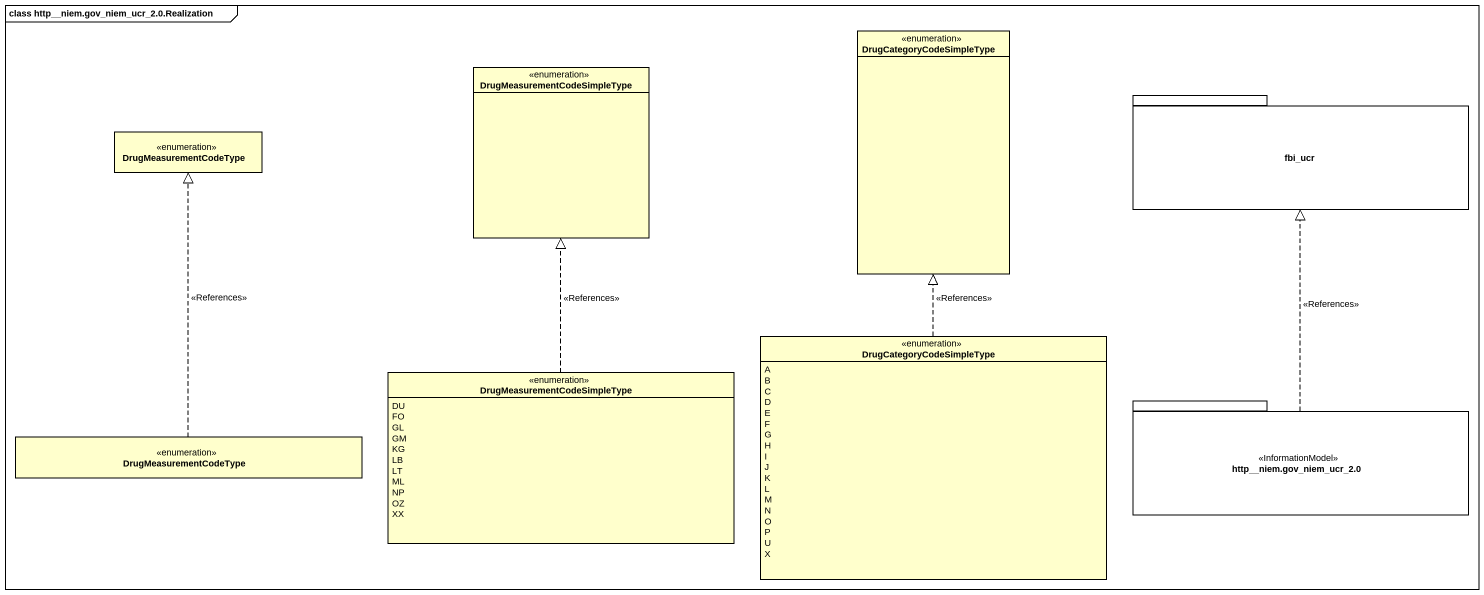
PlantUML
@startuml
mainframe class http__niem.gov_niem_ucr_2.0.Realization
hide circle
hide empty members
enum DrugCategoryCodeSimpleType
enum "DrugMeasurementCodeSimpleType" as DrugMeasurementCodeSimpleTyp
package fbi_ucr {
}
enum DrugMeasurementCodeType
enum "DrugCategoryCodeSimpleType" as DrugCategoryCodeSimpleType_2 {
  A
  B
  C
  D
  E
  F
  G
  H
  I
  J
  K
  L
  M
  N
  O
  P
  U
  X
}
enum "DrugMeasurementCodeSimpleType" as DrugMeasurementCodeSimpleTyp_2 {
  DU
  FO
  GL
  GM
  KG
  LB
  LT
  ML
  NP
  OZ
  XX
}
package "http__niem.gov_niem_ucr_2.0" as http_niem_gov_niem_ucr_2_0 <<InformationModel>> {
}
enum "DrugMeasurementCodeType" as DrugMeasurementCodeType_2
DrugCategoryCodeSimpleType_2 .up.|> DrugCategoryCodeSimpleType : <<References>>
DrugMeasurementCodeSimpleTyp_2 .up.|> DrugMeasurementCodeSimpleTyp : <<References>>
http_niem_gov_niem_ucr_2_0 .up.|> fbi_ucr : <<References>>
DrugMeasurementCodeType_2 .up.|> DrugMeasurementCodeType : <<References>>
@enduml
